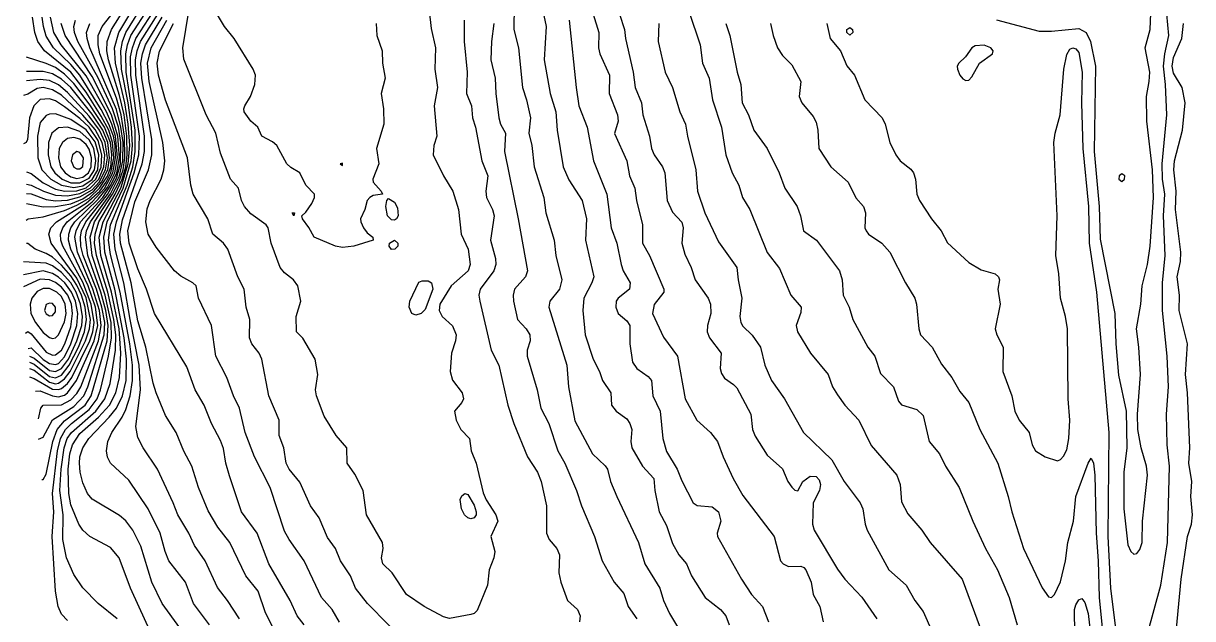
# Model space of a CAD drawing. Header units: inches. Extents: x 3311818 to 3313075, y 1372003 to 1372737.
# Drawn here: x 3311819.8 to 3311965.7, y 1372248.7 to 1372323 of the extents above; entities that cross this region are included whole.
import ezdxf

# ---------------------------------------------------------------- set-up
doc = ezdxf.new("R2010")
doc.units = ezdxf.units.IN
doc.header["$MEASUREMENT"] = 0

msp = doc.modelspace()

# ---------------------------------------------------------------- linework, layer by layer
for points, elevation in [([(3311883.76, 1372328.77), (3311885.04, 1372322.67), (3311884.8, 1372318.48), (3311885.54, 1372314.29), (3311886.28, 1372312), (3311886.44, 1372309.71), (3311887.17, 1372305.14), (3311887.87, 1372303.53), (3311889.57, 1372300.95), (3311890.09, 1372298.66), (3311889.97, 1372295.99), (3311891, 1372291.42), (3311890.77, 1372290.66), (3311889.75, 1372288.75), (3311889.65, 1372287.23), (3311889.94, 1372284.18), (3311890.92, 1372281.14), (3311891.73, 1372279.6), (3311892.09, 1372278.46), (3311893.11, 1372276.94), (3311893.2, 1372275.41), (3311893.81, 1372274.65), (3311895.11, 1372273.7), (3311895.5, 1372273.12), (3311895.73, 1372272.36), (3311895.62, 1372270.84), (3311895.76, 1372270.07), (3311897.07, 1372267.79), (3311898.5, 1372266.26), (3311898.62, 1372264.74), (3311899.15, 1372262.07), (3311900.07, 1372260.38), (3311900.83, 1372258.14), (3311901.59, 1372256.73), (3311902.55, 1372255.59), (3311903.2, 1372254.07), (3311904.88, 1372251.4), (3311906.79, 1372249.87), (3311907.46, 1372249.11), (3311907.91, 1372247.97)], 4499), ([(3311831.53, 1372248.73), (3311829.17, 1372250.64), (3311827.27, 1372252.59), (3311826.13, 1372254.24), (3311825.23, 1372256.35), (3311824.77, 1372258.64), (3311824.82, 1372261.69), (3311824.4, 1372264.74), (3311824.55, 1372267.41), (3311824.91, 1372270.07), (3311825.32, 1372271.22), (3311825.82, 1372271.98), (3311828.87, 1372274.65), (3311830, 1372276.17), (3311830.66, 1372278.08), (3311831.31, 1372282.27), (3311831.36, 1372284.18), (3311831.14, 1372286.08), (3311830.38, 1372289.51), (3311828.94, 1372294.09), (3311828.72, 1372295.61), (3311828.78, 1372296.75), (3311829.26, 1372298.28), (3311831.29, 1372301.71), (3311832.16, 1372303.61), (3311832.6, 1372305.14), (3311832.79, 1372306.66), (3311832.76, 1372308.95), (3311832.41, 1372311.62), (3311831.84, 1372314.05), (3311830.45, 1372318.48), (3311830.26, 1372319.62), (3311830.27, 1372320.77), (3311830.82, 1372322.29), (3311834.13, 1372327.51)], 4494), ([(3311836.04, 1372246.37), (3311833.22, 1372252.54), (3311831.8, 1372256.35), (3311830.7, 1372257.64), (3311828.12, 1372259.02), (3311827.27, 1372259.77), (3311826.76, 1372260.55), (3311825.75, 1372262.97), (3311825.51, 1372264.36), (3311825.44, 1372267.41), (3311825.63, 1372269.31), (3311825.96, 1372270.46), (3311826.89, 1372271.85), (3311829.22, 1372273.89), (3311830.58, 1372275.41), (3311831.37, 1372276.94), (3311831.84, 1372278.84), (3311832.01, 1372281.89), (3311831.77, 1372284.94), (3311830.84, 1372289.51), (3311829.5, 1372294.09), (3311829.3, 1372296.37), (3311829.78, 1372298.28), (3311831.98, 1372302.47), (3311832.93, 1372305.52), (3311833.11, 1372307.81), (3311832.93, 1372310.48), (3311832.49, 1372313.14), (3311831.31, 1372318.1), (3311831.21, 1372320), (3311831.73, 1372321.91), (3311834.69, 1372326.86)], 4495), ([(3311870.17, 1372327.25), (3311870.72, 1372322.41), (3311871.24, 1372320), (3311871.15, 1372317.34), (3311871.5, 1372315.05), (3311871.09, 1372312.76), (3311871.43, 1372308.95), (3311871.05, 1372307.81), (3311870.97, 1372306.66), (3311872.27, 1372304), (3311873.43, 1372302.09), (3311874.14, 1372299.8), (3311874.45, 1372296.75), (3311875.31, 1372294.85), (3311875.57, 1372292.94), (3311875.32, 1372292.18), (3311873.19, 1372290.27), (3311871.8, 1372287.99), (3311871.69, 1372287.23), (3311872.09, 1372286.46), (3311873.39, 1372285.29), (3311873.83, 1372284.18), (3311873.75, 1372283.41), (3311873.24, 1372281.89), (3311873.07, 1372279.6), (3311873.39, 1372278.53), (3311874.59, 1372276.94), (3311874.74, 1372276.17), (3311874.53, 1372275.71), (3311873.63, 1372274.65), (3311873.83, 1372273.5), (3311874.43, 1372272.36), (3311875.49, 1372271.22), (3311875.72, 1372269.69), (3311876.34, 1372268.17), (3311877.2, 1372264.47), (3311877.58, 1372263.58), (3311878.8, 1372261.69), (3311879.04, 1372260.93), (3311878.17, 1372259.02), (3311878.66, 1372257.12), (3311878.52, 1372256.35), (3311877.93, 1372254.83), (3311877.72, 1372252.92), (3311876.44, 1372249.76), (3311876.06, 1372249.4), (3311875.67, 1372249.27), (3311873.01, 1372248.77), (3311872.24, 1372248.99), (3311869.85, 1372250.26), (3311867.64, 1372251.78), (3311865.84, 1372254.45), (3311864.69, 1372255.59), (3311864.51, 1372256.35), (3311864.72, 1372257.5), (3311864.62, 1372258.26), (3311862.63, 1372261.69), (3311862.23, 1372264.74), (3311861.19, 1372266.76), (3311860.25, 1372268.17), (3311860.2, 1372270.07), (3311858.88, 1372271.6), (3311857.38, 1372274.04), (3311856.39, 1372276.55), (3311856.29, 1372277.32), (3311856.57, 1372279.22), (3311856.22, 1372281.13), (3311854.71, 1372283.77), (3311853.9, 1372284.56), (3311853.88, 1372286.46), (3311854.47, 1372288.37), (3311854.09, 1372290.27), (3311853.54, 1372291.04), (3311852.42, 1372291.93), (3311851.88, 1372292.56), (3311850.77, 1372295.61), (3311850.39, 1372297.52), (3311850.13, 1372297.9), (3311848.23, 1372299.29), (3311847.44, 1372300.18), (3311847.03, 1372300.95), (3311846.68, 1372302.47), (3311845.66, 1372303.61), (3311844.42, 1372306.84), (3311843.86, 1372309.33), (3311842.66, 1372311.62), (3311839.85, 1372318.57), (3311839.71, 1372320), (3311840.48, 1372324.58)], 4503), ([(3311825.36, 1372248.53), (3311824.6, 1372249.32), (3311824.18, 1372250.26), (3311823.85, 1372252.16), (3311823.43, 1372259.02), (3311823.64, 1372262.07), (3311823.47, 1372264.36), (3311824.08, 1372269.69), (3311824.47, 1372271.22), (3311825.11, 1372272.36), (3311825.85, 1372273.12), (3311828.03, 1372274.86), (3311829.04, 1372276.17), (3311829.47, 1372277.32), (3311830.46, 1372281.51), (3311830.85, 1372283.8), (3311830.8, 1372285.7), (3311830.05, 1372289.13), (3311828.4, 1372294.09), (3311828.16, 1372296.37), (3311828.73, 1372298.28), (3311830.97, 1372301.71), (3311831.75, 1372303.23), (3311832.28, 1372304.76), (3311832.51, 1372306.28), (3311832.47, 1372308.95), (3311832.05, 1372311.62), (3311831.46, 1372313.72), (3311829.39, 1372319.24), (3311829.15, 1372320.38), (3311829.15, 1372321.53), (3311829.68, 1372322.67), (3311831.84, 1372325.39)], 4493), ([(3311839.34, 1372247.59), (3311837.14, 1372250.64), (3311835.88, 1372253.3), (3311834.51, 1372257.79), (3311833.49, 1372259.78), (3311832.61, 1372260.97), (3311831.84, 1372261.64), (3311828.41, 1372263.66), (3311827.84, 1372264.36), (3311827.27, 1372265.68), (3311826.92, 1372267.03), (3311826.82, 1372268.17), (3311826.9, 1372268.93), (3311827.27, 1372270.07), (3311828, 1372271.22), (3311830.56, 1372273.89), (3311831.45, 1372275.03), (3311832.22, 1372276.57), (3311832.66, 1372278.46), (3311832.72, 1372281.13), (3311832.43, 1372283.8), (3311831.26, 1372289.89), (3311830.01, 1372294.47), (3311829.87, 1372296.37), (3311830.3, 1372298.28), (3311832.29, 1372302.47), (3311833.28, 1372305.9), (3311833.45, 1372307.81), (3311833.33, 1372310.09), (3311832.9, 1372313.14), (3311832.07, 1372317.34), (3311831.98, 1372319.62), (3311832.19, 1372320.77), (3311832.6, 1372321.91), (3311834.98, 1372325.72)], 4496), ([(3311843.06, 1372247.97), (3311841.08, 1372250.64), (3311840.07, 1372253.3), (3311837.98, 1372255.97), (3311837.53, 1372257.12), (3311836.92, 1372259.4), (3311835.42, 1372262.45), (3311832.99, 1372266.02), (3311830.72, 1372268.17), (3311830.32, 1372268.92), (3311830.21, 1372269.69), (3311830.37, 1372270.84), (3311830.89, 1372271.98), (3311832.15, 1372273.89), (3311832.61, 1372274.85), (3311833.17, 1372276.55), (3311833.46, 1372278.46), (3311833.45, 1372280.37), (3311833.12, 1372283.03), (3311831.92, 1372289.51), (3311830.7, 1372294.22), (3311830.47, 1372295.99), (3311830.72, 1372297.9), (3311832.77, 1372302.85), (3311833.48, 1372305.14), (3311833.8, 1372307.04), (3311833.77, 1372309.71), (3311832.66, 1372316.95), (3311832.62, 1372319.24), (3311832.82, 1372320.38), (3311833.25, 1372321.53), (3311835.46, 1372324.96)], 4497), ([(3311881.08, 1372325.34), (3311881.04, 1372322.29), (3311881.6, 1372320), (3311882.09, 1372315.05), (3311882.59, 1372313.52), (3311883.1, 1372311.24), (3311882.9, 1372309.33), (3311883.29, 1372307.81), (3311883.55, 1372305.14), (3311884.76, 1372301.33), (3311885.01, 1372299.42), (3311886.05, 1372295.99), (3311886.27, 1372294.09), (3311887.03, 1372291.04), (3311886.74, 1372289.89), (3311885.51, 1372288.37), (3311885.39, 1372287.61), (3311887.65, 1372280.37), (3311887.86, 1372277.7), (3311888.63, 1372273.42), (3311890.85, 1372269.31), (3311892.44, 1372267.81), (3311892.7, 1372267.41), (3311893.09, 1372265.88), (3311893.86, 1372263.98), (3311896.58, 1372258.26), (3311897.37, 1372255.59), (3311899.22, 1372252.54), (3311899.7, 1372251.02), (3311900.45, 1372249.37), (3311902.46, 1372246.06)], 4500), ([(3311958.76, 1372256.87), (3311959.14, 1372257.37), (3311959.41, 1372258.26), (3311959.45, 1372260.93), (3311960.1, 1372266.64), (3311959.96, 1372267.79), (3311959.28, 1372270.07), (3311958.86, 1372272.36), (3311958.83, 1372274.27), (3311959.19, 1372279.22), (3311959, 1372282.65), (3311958.71, 1372284.94), (3311959.26, 1372287.99), (3311959.42, 1372290.27), (3311960.06, 1372292.94), (3311960.41, 1372295.23), (3311960.84, 1372301.33), (3311960.7, 1372304.76), (3311960.01, 1372310.86), (3311959.95, 1372313.91), (3311960.3, 1372315.81), (3311960.36, 1372316.95), (3311959.8, 1372320), (3311960.4, 1372322.29), (3311960.55, 1372325.34)], 4490), ([(3311820.6, 1372279.99), (3311821.17, 1372279.76), (3311823.08, 1372278.26), (3311823.84, 1372278.07), (3311824.22, 1372278.14), (3311824.98, 1372278.66), (3311825.67, 1372279.6), (3311827.58, 1372283.41), (3311828.09, 1372284.94), (3311828.21, 1372286.08), (3311827.65, 1372288.79), (3311826.51, 1372291.26), (3311823.29, 1372295.61), (3311823.02, 1372296.75), (3311823.28, 1372297.52), (3311823.97, 1372298.28), (3311827.65, 1372300.59), (3311829.36, 1372302.09), (3311830.17, 1372303.23), (3311830.75, 1372304.38), (3311831.12, 1372306.28), (3311830.97, 1372308.19), (3311830.48, 1372309.71), (3311829.56, 1372311.48), (3311827.65, 1372314.48), (3311825.75, 1372316.94), (3311822.47, 1372319.62), (3311821.66, 1372320.77), (3311821.28, 1372321.91), (3311820.99, 1372323.81)], 4487), ([(3311820.6, 1372278.91), (3311821.17, 1372278.74), (3311823.46, 1372277.39), (3311824.22, 1372277.34), (3311824.6, 1372277.46), (3311825.34, 1372278.08), (3311825.87, 1372278.84), (3311828.12, 1372283.41), (3311828.5, 1372284.56), (3311828.67, 1372285.7), (3311828.31, 1372287.99), (3311827.27, 1372290.76), (3311824.74, 1372295.23), (3311824.49, 1372295.99), (3311824.48, 1372296.75), (3311824.75, 1372297.52), (3311825.32, 1372298.28), (3311828.41, 1372300.78), (3311829.94, 1372302.43), (3311831, 1372304.38), (3311831.35, 1372306.28), (3311831.3, 1372307.81), (3311831.07, 1372308.95), (3311830.51, 1372310.48), (3311829.56, 1372312.28), (3311826.89, 1372316.57), (3311825.75, 1372317.91), (3311823.61, 1372320), (3311822.7, 1372321.47), (3311822.34, 1372322.67), (3311822.19, 1372323.81)], 4488), ([(3311821.36, 1372277.12), (3311821.93, 1372277.17), (3311823.46, 1372276.56), (3311824.22, 1372276.43), (3311824.98, 1372276.65), (3311825.36, 1372276.93), (3311826.45, 1372278.46), (3311828.66, 1372283.41), (3311829.11, 1372285.32), (3311828.83, 1372287.61), (3311827.94, 1372290.27), (3311825.75, 1372294.85), (3311825.46, 1372295.99), (3311825.5, 1372296.75), (3311825.76, 1372297.52), (3311826.24, 1372298.28), (3311829.18, 1372301.11), (3311830.32, 1372302.56), (3311831.24, 1372304.38), (3311831.59, 1372306.28), (3311831.35, 1372308.95), (3311830.88, 1372310.48), (3311830.19, 1372312), (3311827.65, 1372316.52), (3311824.54, 1372320.38), (3311823.64, 1372321.91), (3311823.23, 1372323.81)], 4489), ([(3311821.74, 1372271.15), (3311822.31, 1372271.39), (3311823.46, 1372273.57), (3311826.13, 1372275.23), (3311827.38, 1372276.55), (3311827.87, 1372277.7), (3311829.91, 1372284.18), (3311829.98, 1372285.7), (3311829.64, 1372287.61), (3311828.95, 1372289.89), (3311827.3, 1372294.09), (3311827.02, 1372295.23), (3311826.95, 1372296.37), (3311827.1, 1372297.14), (3311827.62, 1372298.28), (3311830.32, 1372301.67), (3311831.46, 1372303.73), (3311831.97, 1372305.52), (3311832.01, 1372308.19), (3311831.69, 1372310.09), (3311830.97, 1372312.38), (3311829.18, 1372316.25), (3311826.65, 1372320.77), (3311826.22, 1372321.91), (3311826.14, 1372322.67), (3311826.32, 1372323.43)], 4491), ([(3311846.78, 1372248.73), (3311845.32, 1372251.02), (3311844.04, 1372252.62), (3311842.52, 1372255.95), (3311841.2, 1372257.88), (3311840.49, 1372259.4), (3311839.1, 1372261.69), (3311838.54, 1372263.21), (3311836.59, 1372267.41), (3311834.79, 1372270.07), (3311834.13, 1372271.35), (3311833.88, 1372272.74), (3311834.44, 1372277.32), (3311834.29, 1372280.37), (3311833.14, 1372286.08), (3311832.39, 1372290.66), (3311831.29, 1372294.85), (3311831.14, 1372296.75), (3311831.45, 1372298.28), (3311833.66, 1372304.38), (3311834.26, 1372306.66), (3311834.34, 1372308.95), (3311833.25, 1372316.57), (3311833.21, 1372318.86), (3311833.43, 1372320), (3311833.87, 1372321.15), (3311836.04, 1372324.5)], 4498), ([(3311850.9, 1372247.78), (3311850.06, 1372249.49), (3311849.12, 1372252.16), (3311847.59, 1372254.07), (3311845.58, 1372258.26), (3311844.08, 1372260.17), (3311842.9, 1372262.21), (3311841.69, 1372265.12), (3311840.86, 1372267.79), (3311839.85, 1372269.64), (3311838.9, 1372271.98), (3311837.56, 1372274.09), (3311836.42, 1372276.95), (3311836.04, 1372278.15), (3311835.12, 1372282.65), (3311834.13, 1372285.94), (3311833.27, 1372290.66), (3311831.97, 1372295.61), (3311831.88, 1372296.75), (3311832.22, 1372298.52), (3311834.66, 1372305.52), (3311834.96, 1372307.04), (3311834.96, 1372308.95), (3311833.86, 1372316.57), (3311833.82, 1372318.48), (3311834.03, 1372319.62), (3311834.46, 1372320.77), (3311836.61, 1372324.2)], 4499), ([(3311854.87, 1372247.97), (3311853.98, 1372249.11), (3311853.13, 1372251.02), (3311850.45, 1372255.59), (3311848.99, 1372259.42), (3311847.07, 1372262.07), (3311845.56, 1372266.56), (3311845.1, 1372268.17), (3311844.8, 1372269.99), (3311844.42, 1372270.98), (3311843.3, 1372273.12), (3311842.39, 1372275.41), (3311841.26, 1372277.32), (3311840.23, 1372280.16), (3311836.19, 1372286.84), (3311835.21, 1372289.89), (3311834.13, 1372292.39), (3311833.02, 1372295.61), (3311832.85, 1372297.14), (3311833.75, 1372300.77), (3311835.43, 1372304.76), (3311835.87, 1372306.66), (3311835.86, 1372308.57), (3311834.61, 1372316.19), (3311834.51, 1372318.1), (3311834.68, 1372319.24), (3311835.06, 1372320.38), (3311837.14, 1372323.81)], 4500), ([(3311859.29, 1372248.29), (3311858.36, 1372249.87), (3311857.01, 1372251.4), (3311854.86, 1372255.97), (3311852.98, 1372258.64), (3311852.42, 1372259.66), (3311850.62, 1372265.12), (3311848.68, 1372268.93), (3311847.52, 1372271.98), (3311846.81, 1372275.03), (3311846.06, 1372276.55), (3311845.2, 1372278.84), (3311843.86, 1372281.51), (3311843.29, 1372285.32), (3311841.67, 1372288.75), (3311841.38, 1372290.27), (3311840.99, 1372290.68), (3311839.47, 1372291.48), (3311838.68, 1372292.18), (3311836.42, 1372295.12), (3311835.39, 1372296.75), (3311835.13, 1372298.28), (3311835.27, 1372299.92), (3311835.64, 1372300.95), (3311837.03, 1372303.61), (3311837.37, 1372304.76), (3311837.47, 1372305.9), (3311837.23, 1372308.19), (3311835.54, 1372315.81), (3311835.34, 1372318.1), (3311835.77, 1372320), (3311837.73, 1372323.43)], 4501), ([(3311863.83, 1372323.05), (3311863.94, 1372321.53), (3311864.6, 1372319.62), (3311864.65, 1372318.1), (3311864.96, 1372316.19), (3311864.47, 1372314.29), (3311864.75, 1372312.38), (3311864.79, 1372310.48), (3311863.89, 1372307.43), (3311864.18, 1372305.52), (3311863.42, 1372303.61), (3311863.48, 1372303.23), (3311864.49, 1372302.09), (3311864.62, 1372301.71), (3311863.48, 1372301.56), (3311863.05, 1372301.33), (3311862.73, 1372300.95), (3311862.45, 1372299.8), (3311861.91, 1372298.66), (3311861.93, 1372298.28), (3311862.28, 1372297.52), (3311862.72, 1372296.92), (3311863.42, 1372296.37), (3311863.48, 1372295.97), (3311861.08, 1372295.23), (3311859.67, 1372295.09), (3311858.77, 1372295.23), (3311856.12, 1372296.37), (3311855.47, 1372297.57), (3311854.66, 1372298.66), (3311854.57, 1372299.04), (3311855.09, 1372299.5), (3311855.82, 1372300.57), (3311856.17, 1372301.33), (3311856.17, 1372301.71), (3311855.06, 1372302.85), (3311854.33, 1372304.4), (3311853.19, 1372305.06), (3311852.71, 1372305.52), (3311851.46, 1372307.81), (3311850.9, 1372308.28), (3311849.57, 1372308.95), (3311849.07, 1372310.09), (3311848.21, 1372310.86), (3311847.4, 1372312), (3311847.33, 1372312.38), (3311847.46, 1372312.76), (3311848.18, 1372313.91), (3311848.7, 1372315.43), (3311848.79, 1372316.57), (3311848.49, 1372317.34), (3311846.15, 1372321.15), (3311844.92, 1372322.67), (3311844.04, 1372324.13)], 4504), ([(3311874.84, 1372323.43), (3311874.82, 1372320.77), (3311875.19, 1372316.95), (3311875.13, 1372314.29), (3311875.76, 1372312.76), (3311875.88, 1372311.24), (3311876.23, 1372310.09), (3311877.04, 1372305.9), (3311877.77, 1372304), (3311877.53, 1372302.09), (3311877.6, 1372301.33), (3311878.37, 1372299.8), (3311878.56, 1372299.04), (3311878.13, 1372295.99), (3311878.74, 1372293.71), (3311878.8, 1372292.94), (3311878.52, 1372292.18), (3311876.81, 1372289.89), (3311876.67, 1372289.13), (3311876.77, 1372288.37), (3311878.2, 1372282.27), (3311879.14, 1372280.37), (3311880.29, 1372275.41), (3311881.01, 1372273.12), (3311882.73, 1372268.93), (3311883.98, 1372267.03), (3311884.45, 1372265.88), (3311885.12, 1372262.83), (3311885.1, 1372259.4), (3311885.44, 1372258.64), (3311886.38, 1372257.5), (3311886.72, 1372256.73), (3311886.62, 1372254.45), (3311886.87, 1372253.3), (3311887.74, 1372251.02), (3311888.98, 1372249.87), (3311889.32, 1372249.11), (3311889.22, 1372248.35)], 4502), ([(3311887.93, 1372323.43), (3311888.81, 1372315.05), (3311889.12, 1372312.76), (3311890.19, 1372310.09), (3311890.96, 1372305.9), (3311892.61, 1372301.71), (3311893.18, 1372297.52), (3311893.87, 1372295.61), (3311894.4, 1372292.94), (3311894.67, 1372292.18), (3311895.53, 1372290.66), (3311895.45, 1372289.89), (3311894.04, 1372288.75), (3311893.8, 1372288.37), (3311893.77, 1372287.61), (3311894.06, 1372286.84), (3311895.11, 1372285.92), (3311895.51, 1372285.32), (3311895.49, 1372283.03), (3311895.81, 1372280.75), (3311896.35, 1372279.98), (3311897.78, 1372278.97), (3311898.21, 1372278.46), (3311898.35, 1372276.55), (3311899.29, 1372274.65), (3311899.61, 1372271.22), (3311900.07, 1372269.63), (3311901.39, 1372267.41), (3311901.97, 1372265.93), (3311903.4, 1372263.21), (3311903.88, 1372262.87), (3311905.78, 1372262.72), (3311906.57, 1372262.07), (3311906.83, 1372260.93), (3311906.38, 1372259.4), (3311906.45, 1372259.02), (3311909.42, 1372253.69), (3311910.68, 1372251.78), (3311912.05, 1372250.26), (3311912.78, 1372248.35)], 4498), ([(3311890.94, 1372324.2), (3311891.62, 1372321.91), (3311891.59, 1372320), (3311891.74, 1372319.24), (3311892.95, 1372316.57), (3311892.9, 1372314.29), (3311893.97, 1372311.62), (3311894.03, 1372310.86), (3311893.59, 1372309.29), (3311895.14, 1372305.9), (3311895.45, 1372304), (3311896.1, 1372302.47), (3311896.32, 1372300.95), (3311897.07, 1372297.9), (3311897.08, 1372295.61), (3311897.97, 1372294.09), (3311899.74, 1372289.89), (3311899.73, 1372289.51), (3311898.54, 1372287.94), (3311898.34, 1372286.84), (3311899.69, 1372283.9), (3311901.44, 1372281.51), (3311902.38, 1372276.17), (3311903.86, 1372273.5), (3311905.56, 1372271.98), (3311906.44, 1372270.84), (3311907.13, 1372268.93), (3311908.39, 1372266.26), (3311909.6, 1372264.12), (3311913.51, 1372259.02), (3311914.3, 1372255.97), (3311914.62, 1372255.59), (3311915.31, 1372255.24), (3311916.84, 1372255.28), (3311917.22, 1372255.13), (3311917.46, 1372254.83), (3311918.13, 1372253.3), (3311918.38, 1372251.78), (3311919.19, 1372250.26), (3311919.63, 1372248.35)], 4497), ([(3311894.22, 1372324.2), (3311894.82, 1372322.29), (3311894.95, 1372321.15), (3311895.92, 1372316.95), (3311896.16, 1372315.05), (3311896.95, 1372313.14), (3311897.12, 1372311.62), (3311897.95, 1372308.95), (3311898.21, 1372307.43), (3311898.52, 1372306.66), (3311899.57, 1372305.14), (3311899.87, 1372304.38), (3311900.14, 1372300.95), (3311900.83, 1372299.48), (3311901.97, 1372298.22), (3311902.16, 1372297.52), (3311902, 1372295.61), (3311902.35, 1372294.26), (3311903.16, 1372292.56), (3311903.65, 1372291.04), (3311905.27, 1372288.75), (3311905.57, 1372287.99), (3311905.62, 1372286.84), (3311905.2, 1372285.32), (3311905.16, 1372284.56), (3311905.45, 1372283.8), (3311906.89, 1372281.89), (3311906.76, 1372279.98), (3311906.93, 1372279.35), (3311907.31, 1372278.78), (3311908.45, 1372277.99), (3311908.83, 1372277.55), (3311910.59, 1372274.27), (3311910.81, 1372272.36), (3311911.12, 1372271.52), (3311912.64, 1372269.17), (3311914.55, 1372267.45), (3311915.2, 1372265.88), (3311915.69, 1372265.14), (3311916.07, 1372264.78), (3311916.46, 1372264.71), (3311917.09, 1372265.88), (3311917.98, 1372266.53), (3311918.74, 1372266.47), (3311919.12, 1372266.06), (3311919.28, 1372265.5), (3311919.18, 1372264.74), (3311918.38, 1372263.21), (3311918.28, 1372260.55), (3311918.49, 1372259.78), (3311921.41, 1372254.94), (3311922.34, 1372253.69), (3311924.46, 1372251.42), (3311926.33, 1372248.73)], 4496), ([(3311902.85, 1372324.58), (3311904.29, 1372320.38), (3311904.58, 1372318.1), (3311905.4, 1372316.19), (3311905.82, 1372313.52), (3311906.95, 1372310.09), (3311907.47, 1372306.66), (3311908.27, 1372304.38), (3311909.1, 1372302.85), (3311909.54, 1372301.33), (3311910.45, 1372299.8), (3311912.64, 1372294.43), (3311914.17, 1372292.47), (3311915.58, 1372289.13), (3311916.88, 1372287.61), (3311916.84, 1372286.95), (3311916.26, 1372285.32), (3311916.43, 1372284.56), (3311918.03, 1372281.89), (3311920.26, 1372279.22), (3311920.8, 1372277.7), (3311921.41, 1372276.67), (3311922.32, 1372275.41), (3311924.06, 1372273.5), (3311925.6, 1372270.36), (3311928.81, 1372266.64), (3311929.21, 1372265.5), (3311929.41, 1372263.33), (3311930.18, 1372261.81), (3311931.91, 1372259.78), (3311932.95, 1372258.26), (3311936.94, 1372253.69), (3311939.21, 1372247.59)], 4494), ([(3311941.23, 1372323.49), (3311946.57, 1372322.09), (3311948.09, 1372322.07), (3311951.52, 1372322.4), (3311952.41, 1372321.91), (3311952.95, 1372320.77), (3311953.58, 1372317.72), (3311953.42, 1372307.04), (3311954.05, 1372300.18), (3311954.19, 1372296.11), (3311956, 1372286.84), (3311956.13, 1372283.03), (3311956.47, 1372279.15), (3311957.42, 1372274.65), (3311957.5, 1372270.07), (3311957.11, 1372267.03), (3311957.14, 1372262.45), (3311957.62, 1372257.95), (3311958, 1372257.12), (3311958.38, 1372256.78), (3311958.76, 1372256.87)], 4490), ([(3311960.1, 1372246.83), (3311961.75, 1372252.92), (3311962.58, 1372258.26), (3311962.83, 1372267.79), (3311962.52, 1372270.46), (3311962.47, 1372274.27), (3311962.72, 1372277.7), (3311962.55, 1372281.51), (3311961.96, 1372287.23), (3311961.94, 1372290.66), (3311962.27, 1372294.09), (3311962.08, 1372299.04), (3311962.26, 1372301.71), (3311961.97, 1372303.61), (3311961.91, 1372305.52), (3311962.48, 1372311.62), (3311962.34, 1372315.43), (3311962.07, 1372317.72), (3311962.25, 1372319.24), (3311962.76, 1372321.53), (3311962.51, 1372324.2)], 4491), ([(3311821.74, 1372273.69), (3311822.01, 1372275.03), (3311822.31, 1372275.4), (3311824.6, 1372275.43), (3311825.75, 1372276.04), (3311826.51, 1372276.84), (3311827, 1372277.7), (3311829.21, 1372283.41), (3311829.56, 1372285.32), (3311829.33, 1372287.23), (3311828.52, 1372289.89), (3311826.57, 1372294.47), (3311826.26, 1372296.37), (3311826.41, 1372297.14), (3311826.98, 1372298.28), (3311829.73, 1372301.33), (3311830.76, 1372302.85), (3311831.48, 1372304.38), (3311831.81, 1372306.28), (3311831.63, 1372308.95), (3311830.82, 1372311.62), (3311828.41, 1372316.41), (3311825.03, 1372321.53), (3311824.57, 1372323.05)], 4490), ([(3311822.12, 1372266.11), (3311822.31, 1372266.11), (3311822.7, 1372266.77), (3311823.51, 1372270.84), (3311824.07, 1372272.36), (3311824.98, 1372273.45), (3311827.54, 1372275.41), (3311828.31, 1372276.55), (3311830.27, 1372283.41), (3311830.42, 1372285.32), (3311830.12, 1372287.23), (3311829.51, 1372289.51), (3311827.86, 1372294.09), (3311827.57, 1372296.37), (3311827.72, 1372297.14), (3311828.19, 1372298.28), (3311830.7, 1372301.78), (3311831.81, 1372304), (3311832.24, 1372305.9), (3311832.27, 1372308.19), (3311832.01, 1372310.09), (3311831.46, 1372312.3), (3311828.14, 1372320), (3311827.78, 1372321.15), (3311827.7, 1372321.91), (3311828.14, 1372323.05)], 4492), ([(3311868.01, 1372245.3), (3311862.78, 1372250.64), (3311861.26, 1372252.54), (3311860.63, 1372254.07), (3311859.4, 1372255.97), (3311858.76, 1372257.5), (3311857.76, 1372258.89), (3311856.75, 1372261.31), (3311855.65, 1372262.83), (3311854.33, 1372265.79), (3311852.98, 1372267.41), (3311852.61, 1372268.17), (3311852.31, 1372270.07), (3311851.75, 1372271.6), (3311851.74, 1372273.5), (3311850.45, 1372276.55), (3311849.6, 1372281.13), (3311849.26, 1372281.89), (3311848.32, 1372283.03), (3311848.03, 1372283.8), (3311848.07, 1372286.08), (3311847.64, 1372287.61), (3311847.37, 1372289.89), (3311846.6, 1372291.42), (3311845.34, 1372294.85), (3311844.8, 1372295.61), (3311843.49, 1372296.75), (3311842.85, 1372298.66), (3311841.02, 1372301.71), (3311840.71, 1372302.85), (3311840.3, 1372306.28), (3311837.56, 1372313.48), (3311836.68, 1372316.57), (3311836.53, 1372318.1), (3311836.8, 1372319.59), (3311838.55, 1372323.05)], 4502), ([(3311878.51, 1372323.05), (3311878.23, 1372320.77), (3311878.16, 1372318.48), (3311878.69, 1372316.19), (3311878.76, 1372314.29), (3311879.15, 1372311.24), (3311879.38, 1372310.48), (3311879.99, 1372309.33), (3311879.84, 1372307.04), (3311881.57, 1372298.66), (3311882.71, 1372292.18), (3311882.49, 1372291.42), (3311881.12, 1372289.89), (3311880.93, 1372289.13), (3311880.98, 1372288.37), (3311881.49, 1372286.08), (3311882.57, 1372284.94), (3311883.01, 1372284.18), (3311883.06, 1372283.41), (3311882.67, 1372282.27), (3311882.67, 1372281.51), (3311883.94, 1372277.32), (3311884.4, 1372275.03), (3311885.41, 1372273.12), (3311886.53, 1372269.69), (3311887.37, 1372268.17), (3311888.84, 1372264.74), (3311889.45, 1372262.83), (3311891.09, 1372259.02), (3311892.05, 1372255.97), (3311893.54, 1372253.3), (3311894.73, 1372251.87), (3311895.28, 1372250.26), (3311896.38, 1372248.73)], 4501), ([(3311899.11, 1372323.05), (3311899.02, 1372320.77), (3311899.89, 1372316.95), (3311900.8, 1372315.05), (3311901.75, 1372312), (3311902.45, 1372310.48), (3311902.68, 1372308.95), (3311903.75, 1372304.76), (3311903.92, 1372302.09), (3311904.86, 1372299.42), (3311906.55, 1372295.8), (3311908.85, 1372292.56), (3311909, 1372291.04), (3311909.49, 1372288.75), (3311909.24, 1372286.46), (3311909.35, 1372285.7), (3311909.6, 1372285.27), (3311910.74, 1372284.14), (3311911.8, 1372282.65), (3311912.36, 1372280.37), (3311913.17, 1372278.46), (3311914.78, 1372276.17), (3311917.18, 1372271.98), (3311920.68, 1372268.55), (3311922.24, 1372265.88), (3311924.23, 1372263.21), (3311924.58, 1372262.45), (3311924.85, 1372260.55), (3311925.1, 1372259.78), (3311927.8, 1372254.83), (3311929.99, 1372252.92), (3311931.06, 1372251.02), (3311932.08, 1372249.62), (3311933.23, 1372247.08)], 4495), ([(3311907.48, 1372323.05), (3311907.97, 1372321.53), (3311908.9, 1372316.95), (3311909.34, 1372315.43), (3311909.52, 1372313.14), (3311910.29, 1372311.62), (3311910.95, 1372309.71), (3311912.64, 1372307.43), (3311914.13, 1372304.38), (3311914.83, 1372302.47), (3311916.37, 1372300.18), (3311916.8, 1372299.04), (3311917.18, 1372297.14), (3311918.79, 1372295.99), (3311921.66, 1372292.18), (3311921.98, 1372291.04), (3311922.11, 1372289.13), (3311922.84, 1372287.61), (3311923.31, 1372286.08), (3311925.18, 1372282.65), (3311926.07, 1372281.51), (3311926.75, 1372279.34), (3311928.38, 1372277.7), (3311929.03, 1372275.9), (3311929.41, 1372275.42), (3311931.32, 1372274.87), (3311932.08, 1372274.1), (3311932.84, 1372270.84), (3311934.12, 1372269.31), (3311934.87, 1372267.79), (3311936.6, 1372265.12), (3311938.3, 1372260.93), (3311939.89, 1372257.5), (3311941.38, 1372254.83), (3311942.81, 1372251.4), (3311943.82, 1372247.97)], 4493), ([(3311913.05, 1372323.05), (3311913.37, 1372321.53), (3311913.93, 1372320), (3311914.55, 1372319.05), (3311915.69, 1372317.86), (3311916.81, 1372315.81), (3311916.62, 1372313.91), (3311916.95, 1372313.14), (3311918.36, 1372311.43), (3311918.74, 1372310.71), (3311918.96, 1372309.71), (3311919.09, 1372307.43), (3311920.57, 1372305.14), (3311922.74, 1372303.23), (3311923.7, 1372301.27), (3311924.64, 1372300.18), (3311924.9, 1372299.42), (3311924.83, 1372297.52), (3311924.98, 1372297.14), (3311925.29, 1372296.75), (3311926.94, 1372295.61), (3311927.93, 1372294.47), (3311929.88, 1372290.66), (3311931.07, 1372288.75), (3311931.28, 1372287.99), (3311931.55, 1372284.94), (3311931.78, 1372284.18), (3311933.21, 1372282.65), (3311934.37, 1372280.49), (3311935.65, 1372278.84), (3311936.66, 1372277.11), (3311937.8, 1372275.71), (3311939.17, 1372272.36), (3311941.4, 1372268.17), (3311942.7, 1372263.98), (3311943.14, 1372262.07), (3311944.63, 1372257.5), (3311946.95, 1372252.6), (3311947.71, 1372251.48), (3311948.09, 1372251.39), (3311948.47, 1372251.74), (3311949.23, 1372253.35), (3311949.86, 1372255.97), (3311950.16, 1372258.26), (3311950.84, 1372260.93), (3311951.14, 1372263.98), (3311952.66, 1372268.15), (3311953.04, 1372268.76), (3311953.36, 1372268.17), (3311953.53, 1372266.64), (3311953.66, 1372259.4), (3311953.92, 1372255.97), (3311954.04, 1372251.4), (3311954.89, 1372243.01)], 4492), ([(3311920.06, 1372323.05), (3311920.49, 1372321.15), (3311921.78, 1372319.62), (3311922.55, 1372317.73), (3311923.54, 1372316.57), (3311924.83, 1372313.52), (3311926.99, 1372311.24), (3311927.34, 1372310.48), (3311927.93, 1372308.19), (3311928.67, 1372306.66), (3311929.22, 1372305.9), (3311930.56, 1372304.86), (3311930.89, 1372304.38), (3311931.13, 1372303.61), (3311931.32, 1372301.71), (3311931.63, 1372300.95), (3311933.14, 1372298.66), (3311934.34, 1372297.14), (3311935.13, 1372295.67), (3311937.8, 1372293.2), (3311939.32, 1372292.27), (3311941.06, 1372291.8), (3311941.51, 1372291.42), (3311941.62, 1372291.04), (3311941.42, 1372289.89), (3311941.68, 1372287.99), (3311941.06, 1372284.94), (3311941.28, 1372284.18), (3311942.06, 1372282.65), (3311942.05, 1372279.6), (3311943.16, 1372276.55), (3311943.54, 1372274.65), (3311944.09, 1372273.5), (3311945.31, 1372271.98), (3311945.69, 1372270.46), (3311946.1, 1372269.69), (3311947.33, 1372268.96), (3311948.85, 1372268.43), (3311949.23, 1372268.6), (3311949.61, 1372269.03), (3311950, 1372269.81), (3311950.26, 1372271.22), (3311950.37, 1372273.5), (3311950.19, 1372276.17), (3311950.1, 1372284.94), (3311949.84, 1372286.46), (3311949.21, 1372288.75), (3311949.02, 1372291.8), (3311948.63, 1372294.09), (3311948.81, 1372299.04), (3311948.4, 1372308.19), (3311948.56, 1372309.33), (3311949.17, 1372311.62), (3311949.63, 1372317.34), (3311950, 1372319.16), (3311950.38, 1372319.81), (3311950.76, 1372320), (3311951.14, 1372319.89), (3311951.52, 1372319.42), (3311951.91, 1372316.95), (3311951.84, 1372313.14), (3311952, 1372307.43), (3311952.73, 1372300.18), (3311952.82, 1372295.61), (3311953.7, 1372289.51), (3311955.24, 1372271.98), (3311955.14, 1372259.02), (3311955.48, 1372252.54), (3311956.18, 1372246.83)], 4491), ([(3311923.33, 1372321.91), (3311922.93, 1372321.57), (3311922.55, 1372321.9), (3311922.55, 1372322.29), (3311922.93, 1372322.52), (3311923.27, 1372322.29), (3311923.33, 1372321.91)], 4491), ([(3311963.2, 1372242.25), (3311964.26, 1372253.69), (3311965.08, 1372259.02), (3311965.59, 1372260.55), (3311965.71, 1372261.69), (3311965.5, 1372263.98), (3311965.6, 1372265.88), (3311965.24, 1372268.17), (3311965.38, 1372270.07), (3311965.08, 1372276.94), (3311964.82, 1372279.22), (3311965.08, 1372283.03), (3311964.03, 1372287.23), (3311964.07, 1372289.13), (3311963.8, 1372291.42), (3311964.2, 1372293.32), (3311964.23, 1372294.47), (3311963.59, 1372299.8), (3311963.65, 1372302.09), (3311963.35, 1372304.76), (3311963.45, 1372305.9), (3311964.44, 1372309.71), (3311964.79, 1372313.14), (3311964.41, 1372315.05), (3311963.34, 1372316.83), (3311963.14, 1372317.72), (3311963.34, 1372318.79), (3311964.35, 1372321.15), (3311964.59, 1372323.05)], 4492), ([(3311937.8, 1372315.97), (3311938.18, 1372316.39), (3311939.13, 1372318.1), (3311940.73, 1372319.24), (3311940.83, 1372319.62), (3311940.55, 1372320), (3311939.7, 1372320.33), (3311938.56, 1372320.26), (3311938.18, 1372319.99), (3311937.37, 1372318.86), (3311936.56, 1372318.1), (3311936.35, 1372317.72), (3311936.36, 1372317.34), (3311936.68, 1372316.57), (3311937.04, 1372316.11), (3311937.42, 1372315.9), (3311937.8, 1372315.97)], 4490), ([(3311820.19, 1372298.47), (3311820.45, 1372298.66), (3311822.31, 1372298.91), (3311824.98, 1372299.71), (3311826.51, 1372300.34), (3311828.03, 1372301.25), (3311829.34, 1372302.47), (3311830.32, 1372303.99), (3311830.74, 1372305.14), (3311830.87, 1372306.66), (3311830.69, 1372308.19), (3311829.94, 1372310.09), (3311828.03, 1372313), (3311826.13, 1372315.56), (3311824.98, 1372316.71), (3311823.84, 1372317.53), (3311822.7, 1372318.05), (3311820.22, 1372318.83)], 4486), ([(3311820.22, 1372300.58), (3311822.31, 1372300.17), (3311823.84, 1372300.18), (3311825.75, 1372300.53), (3311827.27, 1372301.16), (3311828.61, 1372302.09), (3311829.6, 1372303.23), (3311830.37, 1372304.76), (3311830.6, 1372306.28), (3311830.38, 1372308.19), (3311829.74, 1372309.71), (3311828.41, 1372311.7), (3311825.75, 1372315.03), (3311824.6, 1372316.07), (3311823.46, 1372316.75), (3311822.31, 1372317.04), (3311820.22, 1372317.05)], 4485), ([(3311820.22, 1372302.99), (3311820.79, 1372302.87), (3311822.35, 1372302.09), (3311823.84, 1372301.62), (3311825.36, 1372301.51), (3311826.89, 1372301.8), (3311828.15, 1372302.47), (3311829.23, 1372303.61), (3311829.89, 1372305.14), (3311829.99, 1372306.66), (3311829.68, 1372308.19), (3311828.79, 1372309.82), (3311827.27, 1372311.59), (3311824.6, 1372314.07), (3311823.46, 1372314.77), (3311822.31, 1372315.04), (3311821.55, 1372314.91), (3311820.41, 1372314.2), (3311819.84, 1372314.05)], 4483), ([(3311820.22, 1372301.83), (3311820.79, 1372301.77), (3311822.7, 1372301.07), (3311823.84, 1372300.91), (3311825.36, 1372300.97), (3311826.89, 1372301.39), (3311828.41, 1372302.29), (3311829.29, 1372303.23), (3311830.09, 1372304.76), (3311830.32, 1372306.28), (3311830.05, 1372308.19), (3311829.33, 1372309.71), (3311828.03, 1372311.47), (3311825.36, 1372314.44), (3311824.22, 1372315.37), (3311823.08, 1372315.93), (3311821.93, 1372316.06), (3311820.22, 1372315.87)], 4484), ([(3311820.22, 1372304.52), (3311820.79, 1372304.3), (3311822.31, 1372303.13), (3311823.84, 1372302.37), (3311825, 1372302.09), (3311826.51, 1372302.14), (3311827.65, 1372302.54), (3311828.88, 1372303.61), (3311829.56, 1372305.08), (3311829.64, 1372306.66), (3311829.18, 1372308.42), (3311828.03, 1372310.08), (3311826.89, 1372311.17), (3311824.98, 1372312.65), (3311823.84, 1372313.36), (3311823.08, 1372313.64), (3311821.93, 1372313.53), (3311821.14, 1372312.76), (3311820.59, 1372311.24), (3311820.36, 1372308.57), (3311820.2, 1372308.19), (3311819.84, 1372308.03)], 4482), ([(3311827.27, 1372302.78), (3311828.41, 1372303.56), (3311829.12, 1372304.76), (3311829.26, 1372306.66), (3311828.79, 1372308.26), (3311827.65, 1372309.75), (3311825.75, 1372311.07), (3311823.84, 1372311.76), (3311823.08, 1372311.72), (3311822.7, 1372311.56), (3311821.93, 1372310.66), (3311821.58, 1372308.95), (3311821.65, 1372306.28), (3311822.14, 1372304.76), (3311823.25, 1372303.61), (3311824.6, 1372302.85), (3311826.13, 1372302.57), (3311827.27, 1372302.78)], 4481), ([(3311826.89, 1372303.13), (3311828.03, 1372303.72), (3311828.71, 1372304.76), (3311828.88, 1372305.9), (3311828.64, 1372307.43), (3311828.03, 1372308.53), (3311826.89, 1372309.54), (3311825.36, 1372310.08), (3311824.22, 1372309.99), (3311823.4, 1372309.33), (3311822.99, 1372308.19), (3311822.93, 1372306.66), (3311823.26, 1372305.14), (3311823.76, 1372304.38), (3311824.69, 1372303.61), (3311825.75, 1372303.16), (3311826.89, 1372303.13)], 4480), ([(3311827.27, 1372303.84), (3311827.95, 1372304.38), (3311828.28, 1372305.14), (3311828.32, 1372306.28), (3311828.03, 1372307.35), (3311827.65, 1372307.95), (3311826.89, 1372308.58), (3311826.13, 1372308.8), (3311825.36, 1372308.68), (3311824.7, 1372308.19), (3311824.31, 1372307.43), (3311824.2, 1372306.28), (3311824.48, 1372305.14), (3311825.06, 1372304.38), (3311825.75, 1372303.91), (3311826.51, 1372303.7), (3311827.27, 1372303.84)], 4479), ([(3311826.89, 1372304.88), (3311827.27, 1372305.19), (3311827.33, 1372306.28), (3311826.89, 1372306.95), (3311826.51, 1372307.07), (3311825.95, 1372306.66), (3311825.79, 1372305.9), (3311826.13, 1372305.11), (3311826.51, 1372304.89), (3311826.89, 1372304.88)], 4478), ([(3311859.67, 1372305.29), (3311859.67, 1372305.58), (3311859.34, 1372305.52), (3311859.67, 1372305.29)], 4504), ([(3311956.86, 1372303.32), (3311957.2, 1372303.61), (3311957.26, 1372304), (3311956.86, 1372304.28), (3311956.56, 1372304), (3311956.5, 1372303.61), (3311956.86, 1372303.32)], 4489), ([(3311866.39, 1372298.66), (3311866.15, 1372298.49), (3311865.76, 1372298.52), (3311865.25, 1372299.04), (3311865.06, 1372300.18), (3311865.19, 1372300.95), (3311865.38, 1372301.2), (3311866.15, 1372300.73), (3311866.53, 1372300.01), (3311866.6, 1372299.04), (3311866.39, 1372298.66)], 4504), ([(3311853.57, 1372299.04), (3311853.57, 1372299.04), (3311853.36, 1372299.42), (3311853.67, 1372299.42), (3311853.57, 1372299.04)], 4504), ([(3311866.17, 1372294.85), (3311865.76, 1372294.84), (3311865.48, 1372295.23), (3311865.53, 1372295.61), (3311866.15, 1372295.98), (3311866.56, 1372295.61), (3311866.54, 1372295.23), (3311866.17, 1372294.85)], 4504), ([(3311820.6, 1372280.74), (3311821.17, 1372280.51), (3311823.08, 1372278.97), (3311823.84, 1372278.81), (3311824.6, 1372279.15), (3311825.56, 1372280.37), (3311826.73, 1372282.65), (3311827.47, 1372284.56), (3311827.72, 1372286.08), (3311827.53, 1372287.61), (3311827.07, 1372289.13), (3311826.51, 1372290.37), (3311825.75, 1372291.53), (3311824.6, 1372292.86), (3311823.46, 1372293.86), (3311822.7, 1372294.32), (3311821.29, 1372294.85), (3311820.41, 1372295.58), (3311820.22, 1372295.58)], 4486), ([(3311820.6, 1372281.49), (3311821.17, 1372281.25), (3311823.08, 1372279.72), (3311823.84, 1372279.58), (3311824.6, 1372279.97), (3311825.45, 1372281.13), (3311826.52, 1372283.41), (3311827.11, 1372285.32), (3311827.2, 1372286.46), (3311826.96, 1372287.99), (3311826.42, 1372289.51), (3311825.75, 1372290.67), (3311824.6, 1372291.95), (3311823.46, 1372292.78), (3311822.7, 1372293.12), (3311819.84, 1372293.28)], 4485), ([(3311820.45, 1372282.46), (3311820.79, 1372282.53), (3311822.31, 1372281.09), (3311823.08, 1372280.59), (3311823.84, 1372280.45), (3311824.22, 1372280.6), (3311824.98, 1372281.43), (3311825.77, 1372283.03), (3311826.5, 1372285.32), (3311826.61, 1372286.84), (3311826.32, 1372288.37), (3311825.84, 1372289.51), (3311825.02, 1372290.66), (3311824.22, 1372291.38), (3311823.46, 1372291.84), (3311822.31, 1372292.15), (3311819.84, 1372291.65)], 4484), ([(3311820.11, 1372284.37), (3311820.41, 1372284.59), (3311820.79, 1372284.31), (3311822.7, 1372282.01), (3311823.46, 1372281.64), (3311823.84, 1372281.66), (3311824.58, 1372282.27), (3311825.01, 1372283.03), (3311825.75, 1372285.18), (3311825.98, 1372286.84), (3311825.82, 1372287.99), (3311825.37, 1372289.13), (3311824.6, 1372290.13), (3311823.84, 1372290.71), (3311823.08, 1372291.03), (3311821.93, 1372291.11), (3311819.84, 1372290.16)], 4483), ([(3311823.84, 1372283.79), (3311824.22, 1372284.18), (3311824.98, 1372285.79), (3311825.19, 1372286.84), (3311825.07, 1372287.99), (3311824.6, 1372288.94), (3311824.02, 1372289.51), (3311823.08, 1372289.94), (3311822.31, 1372289.96), (3311821.55, 1372289.6), (3311820.9, 1372288.75), (3311820.68, 1372287.99), (3311820.78, 1372286.84), (3311821.33, 1372285.7), (3311822.31, 1372284.45), (3311823.08, 1372283.82), (3311823.46, 1372283.7), (3311823.84, 1372283.79)], 4482), ([(3311869.46, 1372286.84), (3311868.81, 1372286.64), (3311868.28, 1372286.84), (3311867.98, 1372287.61), (3311868.06, 1372288.37), (3311869.19, 1372290.73), (3311869.58, 1372290.93), (3311870.34, 1372290.92), (3311870.77, 1372290.66), (3311870.94, 1372289.89), (3311869.96, 1372287.35), (3311869.46, 1372286.84)], 4504), ([(3311823.46, 1372286.57), (3311823.84, 1372287.06), (3311823.84, 1372287.61), (3311823.46, 1372288.07), (3311823.08, 1372288.13), (3311822.7, 1372287.95), (3311822.49, 1372287.23), (3311822.7, 1372286.78), (3311823.08, 1372286.54), (3311823.46, 1372286.57)], 4481), ([(3311876.09, 1372261.31), (3311875.67, 1372261.21), (3311875.29, 1372261.31), (3311874.88, 1372261.69), (3311874.51, 1372262.45), (3311874.35, 1372263.6), (3311874.53, 1372264.06), (3311874.91, 1372264.36), (3311875.29, 1372264.25), (3311876.06, 1372262.92), (3311876.33, 1372262.07), (3311876.33, 1372261.69), (3311876.09, 1372261.31)], 4504), ([(3311951.07, 1372243.78), (3311950.98, 1372249.87), (3311951.14, 1372250.48), (3311951.52, 1372251.11), (3311951.9, 1372251.24), (3311952.28, 1372250.77), (3311952.66, 1372249.38), (3311952.98, 1372246.83)], 4493)]:
    msp.add_lwpolyline(points, dxfattribs=dict(elevation=elevation))

doc.saveas('drawing.dxf')
